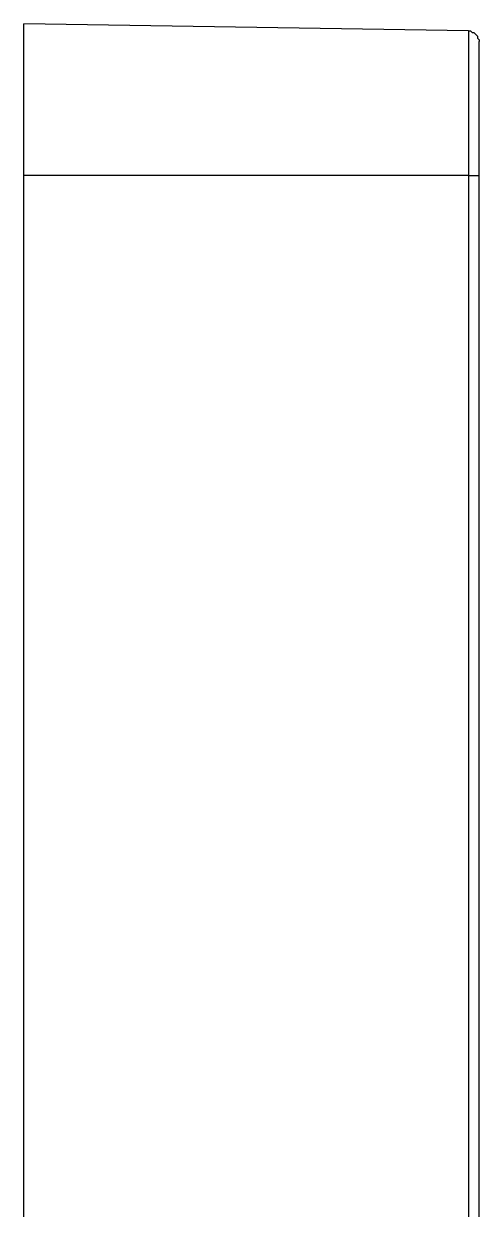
# Model space of a CAD drawing. Header units: centimetres. Extents: x -9.3 to 8.8, y -8.1 to 9.2.
# Drawn here: x 7.633 to 8.533, y 6.899 to 9.239 of the extents above; entities that cross this region are included whole.
import ezdxf

# ---------------------------------------------------------------- set-up
doc = ezdxf.new("R2010")
doc.units = ezdxf.units.CM
doc.header["$MEASUREMENT"] = 0
doc.layers.add('Camada 1', color=7, linetype='Continuous')

msp = doc.modelspace()

# ---------------------------------------------------------------- linework, layer by layer
at = {"layer": 'Camada 1', "color": 250, "lineweight": 25}
for points in [[(7.6334, 8.93939), (7.6334, 8.93939), (7.6334, 9.23925), (7.6334, 9.23925)], [(8.51182, 9.22514), (8.51182, 9.22514), (7.6334, 9.23925), (7.6334, 9.23925)], [(8.51182, 9.22514), (8.51182, 9.22514), (8.51182, 8.93939), (8.51182, 8.93939)], [(8.53299, 8.93939), (8.53299, 8.93939), (8.53299, 9.20397), (8.53299, 9.20397)], [(8.51182, 8.93939), (8.51182, 8.93939), (7.6334, 8.93939), (7.6334, 8.93939)], [(7.6334, -2.70228), (7.6334, -2.70228), (7.6334, 8.93939), (7.6334, 8.93939)], [(8.51182, 8.93939), (8.51182, 8.93939), (8.51182, -2.70228), (8.51182, -2.70228)], [(8.51182, 8.93939), (8.51182, 8.93939), (8.53299, 8.93939), (8.53299, 8.93939)], [(8.53299, -2.70228), (8.53299, -2.70228), (8.53299, 8.93939), (8.53299, 8.93939)]]:
    msp.add_open_spline(points, degree=3, dxfattribs=at)
msp.add_open_spline([(8.51182, 9.22514), (8.51182, 9.22514), (8.51535, 9.22514), (8.51535, 9.22514), (8.51535, 9.22514), (8.51887, 9.22161), (8.51887, 9.22161), (8.51887, 9.22161), (8.5224, 9.22161), (8.5224, 9.22161), (8.5224, 9.22161), (8.52593, 9.21808), (8.52593, 9.21808), (8.52593, 9.21808), (8.52946, 9.21456), (8.52946, 9.21456), (8.52946, 9.21456), (8.52946, 9.21103), (8.52946, 9.21103), (8.52946, 9.21103), (8.53299, 9.2075), (8.53299, 9.2075), (8.53299, 9.2075), (8.53299, 9.20397), (8.53299, 9.20397)], degree=3, knots=[0, 0, 0, 0, 0.125, 0.125, 0.125, 0.25, 0.25, 0.25, 0.375, 0.375, 0.375, 0.5, 0.5, 0.5, 0.625, 0.625, 0.625, 0.75, 0.75, 0.75, 0.875, 0.875, 0.875, 1, 1, 1, 1], dxfattribs=at)

doc.saveas('drawing.dxf')
